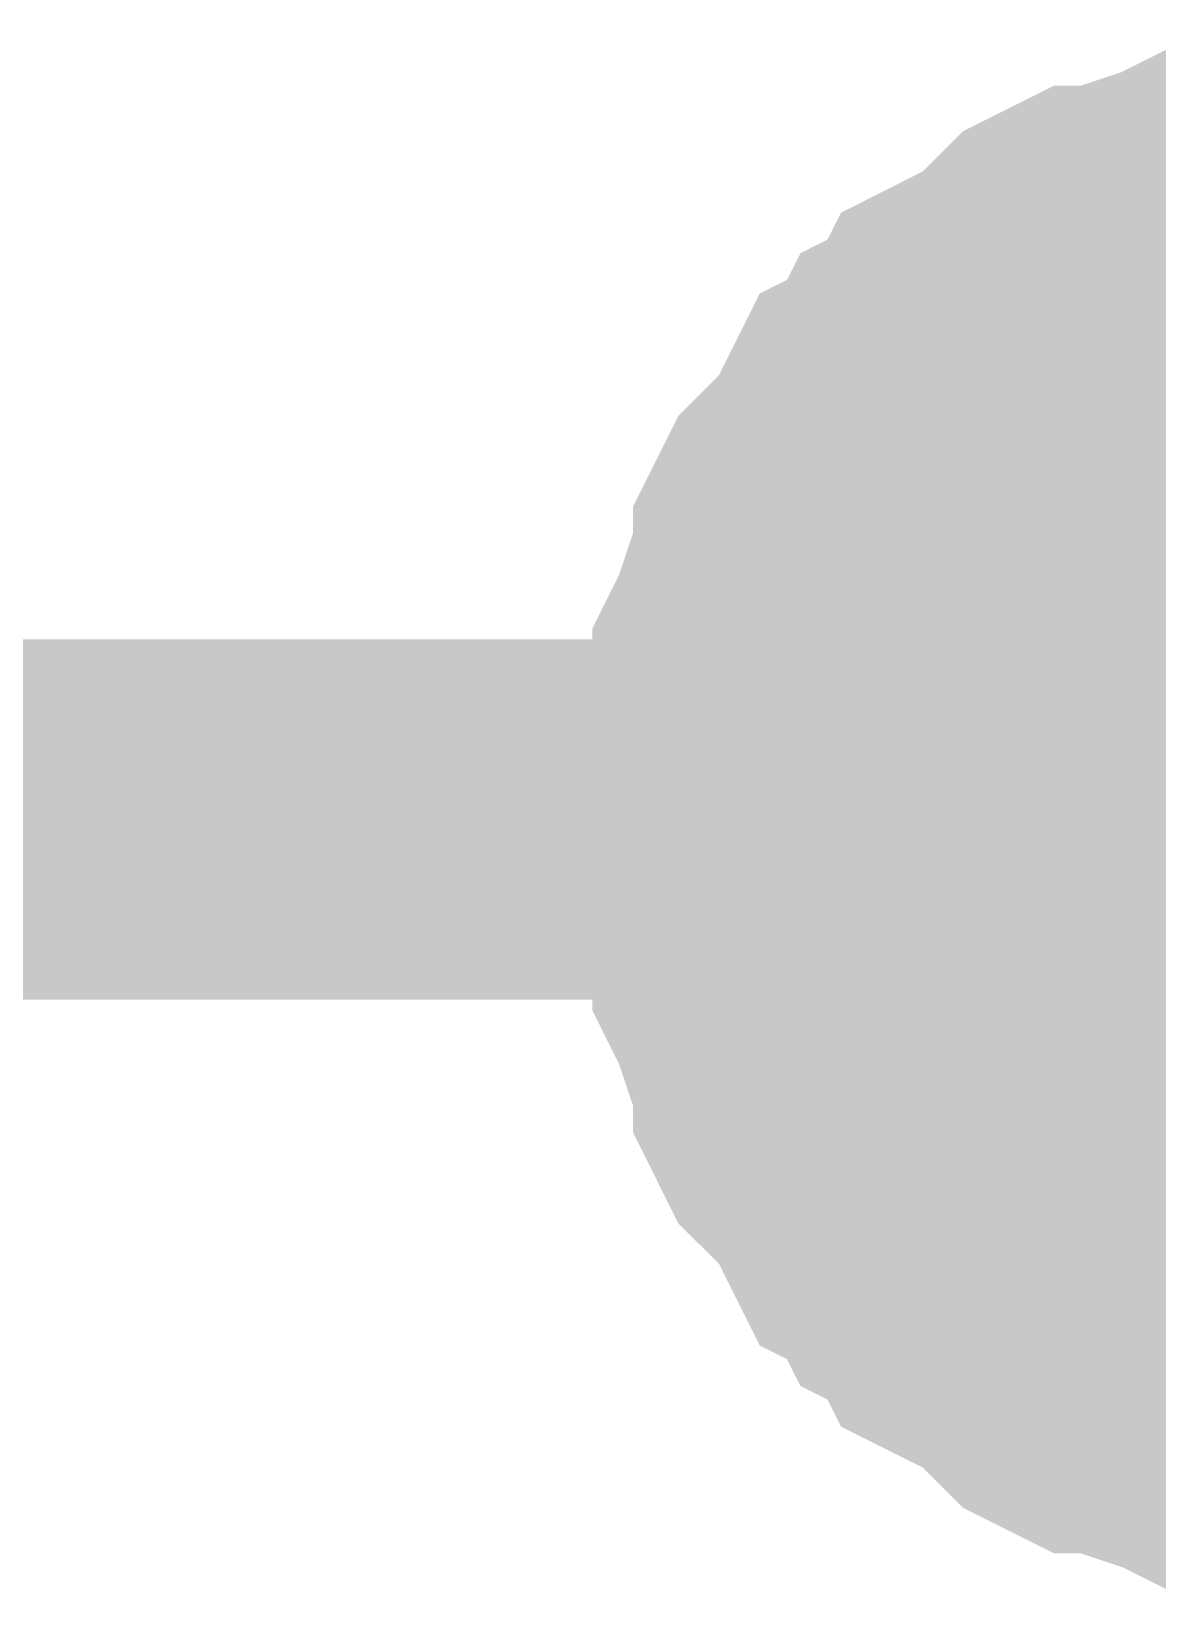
# Model space of a CAD drawing. Header units: inches. Extents: x 0 to 432, y 0 to 280.
# Drawn here: x 63.916 to 64.852, y 207.615 to 208.925 of the extents above; entities that cross this region are included whole.
import ezdxf

# ---------------------------------------------------------------- set-up
doc = ezdxf.new("R2010")
doc.units = ezdxf.units.IN
doc.layers.add('Sheet', color=255, linetype='Continuous')

msp = doc.modelspace()

# ---------------------------------------------------------------- linework, layer by layer
at = {"layer": 'Sheet'}
for points in [[(64.5207, 208.2698, 0.2997, 0.2997, 0), (64.5207, 208.2923, 0.2997, 0.2997, 0), (64.5207, 208.3259, 0.2997, 0.2997, 0), (64.5319, 208.3484, 0.2997, 0.2997, 0), (64.5319, 208.3709, 0.2997, 0.2997, 0), (64.5319, 208.3933, 0.2997, 0.2997, 0), (64.5431, 208.4158, 0.2997, 0.2997, 0), (64.5544, 208.4495, 0.2997, 0.2997, 0), (64.5656, 208.4719, 0.2997, 0.2997, 0), (64.5656, 208.4944, 0.2997, 0.2997, 0), (64.5768, 208.5168, 0.2997, 0.2997, 0), (64.5881, 208.5281, 0.2997, 0.2997, 0), (64.6105, 208.5505, 0.2997, 0.2997, 0), (64.6218, 208.573, 0.2997, 0.2997, 0), (64.633, 208.5955, 0.2997, 0.2997, 0), (64.6554, 208.6067, 0.2997, 0.2997, 0), (64.6667, 208.6291, 0.2997, 0.2997, 0), (64.6891, 208.6404, 0.2997, 0.2997, 0), (64.7004, 208.6628, 0.2997, 0.2997, 0), (64.7228, 208.6741, 0.2997, 0.2997, 0), (64.7453, 208.6853, 0.2997, 0.2997, 0), (64.7678, 208.7078, 0.2997, 0.2997, 0), (64.779, 208.719, 0.2997, 0.2997, 0), (64.8014, 208.7302, 0.2997, 0.2997, 0), (64.8239, 208.7302, 0.2997, 0.2997, 0), (64.8464, 208.7414, 0.2997, 0.2997, 0), (64.8801, 208.7527, 0.2997, 0.2997, 0), (64.9025, 208.7639, 0.2997, 0.2997, 0), (64.925, 208.7639, 0.2997, 0.2997, 0), (64.9474, 208.7639, 0.2997, 0.2997, 0), (64.9699, 208.7751, 0.2997, 0.2997, 0), (65.0036, 208.7751, 0.2997, 0.2997, 0)], [(64.5207, 208.2698, 0.2997, 0.2997, 0), (64.5207, 208.2923, 0.2997, 0.2997, 0), (64.5207, 208.3259, 0.2997, 0.2997, 0), (64.5319, 208.3484, 0.2997, 0.2997, 0), (64.5319, 208.3709, 0.2997, 0.2997, 0), (64.5319, 208.3933, 0.2997, 0.2997, 0), (64.5431, 208.4158, 0.2997, 0.2997, 0), (64.5544, 208.4495, 0.2997, 0.2997, 0), (64.5656, 208.4719, 0.2997, 0.2997, 0), (64.5656, 208.4944, 0.2997, 0.2997, 0), (64.5768, 208.5168, 0.2997, 0.2997, 0), (64.5881, 208.5281, 0.2997, 0.2997, 0), (64.6105, 208.5505, 0.2997, 0.2997, 0), (64.6218, 208.573, 0.2997, 0.2997, 0), (64.633, 208.5955, 0.2997, 0.2997, 0), (64.6554, 208.6067, 0.2997, 0.2997, 0), (64.6667, 208.6291, 0.2997, 0.2997, 0), (64.6891, 208.6404, 0.2997, 0.2997, 0), (64.7004, 208.6628, 0.2997, 0.2997, 0), (64.7228, 208.6741, 0.2997, 0.2997, 0), (64.7453, 208.6853, 0.2997, 0.2997, 0), (64.7678, 208.7078, 0.2997, 0.2997, 0), (64.779, 208.719, 0.2997, 0.2997, 0), (64.8014, 208.7302, 0.2997, 0.2997, 0), (64.8239, 208.7302, 0.2997, 0.2997, 0), (64.8464, 208.7414, 0.2997, 0.2997, 0), (64.8801, 208.7527, 0.2997, 0.2997, 0), (64.9025, 208.7639, 0.2997, 0.2997, 0), (64.925, 208.7639, 0.2997, 0.2997, 0), (64.9474, 208.7639, 0.2997, 0.2997, 0), (64.9699, 208.7751, 0.2997, 0.2997, 0), (65.0036, 208.7751, 0.2997, 0.2997, 0)], [(64.5207, 208.2698, 0.2997, 0.2997, 0), (64.5207, 208.2923, 0.2997, 0.2997, 0), (64.5207, 208.3259, 0.2997, 0.2997, 0), (64.5319, 208.3484, 0.2997, 0.2997, 0), (64.5319, 208.3709, 0.2997, 0.2997, 0), (64.5319, 208.3933, 0.2997, 0.2997, 0), (64.5431, 208.4158, 0.2997, 0.2997, 0), (64.5544, 208.4495, 0.2997, 0.2997, 0), (64.5656, 208.4719, 0.2997, 0.2997, 0), (64.5656, 208.4944, 0.2997, 0.2997, 0), (64.5768, 208.5168, 0.2997, 0.2997, 0), (64.5881, 208.5281, 0.2997, 0.2997, 0), (64.6105, 208.5505, 0.2997, 0.2997, 0), (64.6218, 208.573, 0.2997, 0.2997, 0), (64.633, 208.5955, 0.2997, 0.2997, 0), (64.6554, 208.6067, 0.2997, 0.2997, 0), (64.6667, 208.6291, 0.2997, 0.2997, 0), (64.6891, 208.6404, 0.2997, 0.2997, 0), (64.7004, 208.6628, 0.2997, 0.2997, 0), (64.7228, 208.6741, 0.2997, 0.2997, 0), (64.7453, 208.6853, 0.2997, 0.2997, 0), (64.7678, 208.7078, 0.2997, 0.2997, 0), (64.779, 208.719, 0.2997, 0.2997, 0), (64.8014, 208.7302, 0.2997, 0.2997, 0), (64.8239, 208.7302, 0.2997, 0.2997, 0), (64.8464, 208.7414, 0.2997, 0.2997, 0), (64.8801, 208.7527, 0.2997, 0.2997, 0), (64.9025, 208.7639, 0.2997, 0.2997, 0), (64.925, 208.7639, 0.2997, 0.2997, 0), (64.9474, 208.7639, 0.2997, 0.2997, 0), (64.9699, 208.7751, 0.2997, 0.2997, 0), (65.0036, 208.7751, 0.2997, 0.2997, 0)], [(64.5207, 208.2698, 0.2997, 0.2997, 0), (64.5207, 208.2923, 0.2997, 0.2997, 0), (64.5207, 208.3259, 0.2997, 0.2997, 0), (64.5319, 208.3484, 0.2997, 0.2997, 0), (64.5319, 208.3709, 0.2997, 0.2997, 0), (64.5319, 208.3933, 0.2997, 0.2997, 0), (64.5431, 208.4158, 0.2997, 0.2997, 0), (64.5544, 208.4495, 0.2997, 0.2997, 0), (64.5656, 208.4719, 0.2997, 0.2997, 0), (64.5656, 208.4944, 0.2997, 0.2997, 0), (64.5768, 208.5168, 0.2997, 0.2997, 0), (64.5881, 208.5281, 0.2997, 0.2997, 0), (64.6105, 208.5505, 0.2997, 0.2997, 0), (64.6218, 208.573, 0.2997, 0.2997, 0), (64.633, 208.5955, 0.2997, 0.2997, 0), (64.6554, 208.6067, 0.2997, 0.2997, 0), (64.6667, 208.6291, 0.2997, 0.2997, 0), (64.6891, 208.6404, 0.2997, 0.2997, 0), (64.7004, 208.6628, 0.2997, 0.2997, 0), (64.7228, 208.6741, 0.2997, 0.2997, 0), (64.7453, 208.6853, 0.2997, 0.2997, 0), (64.7678, 208.7078, 0.2997, 0.2997, 0), (64.779, 208.719, 0.2997, 0.2997, 0), (64.8014, 208.7302, 0.2997, 0.2997, 0), (64.8239, 208.7302, 0.2997, 0.2997, 0), (64.8464, 208.7414, 0.2997, 0.2997, 0), (64.8801, 208.7527, 0.2997, 0.2997, 0), (64.9025, 208.7639, 0.2997, 0.2997, 0), (64.925, 208.7639, 0.2997, 0.2997, 0), (64.9474, 208.7639, 0.2997, 0.2997, 0), (64.9699, 208.7751, 0.2997, 0.2997, 0), (65.0036, 208.7751, 0.2997, 0.2997, 0)], [(64.5207, 208.2698, 0.2997, 0.2997, 0), (64.5207, 208.2923, 0.2997, 0.2997, 0), (64.5207, 208.3259, 0.2997, 0.2997, 0), (64.5319, 208.3484, 0.2997, 0.2997, 0), (64.5319, 208.3709, 0.2997, 0.2997, 0), (64.5319, 208.3933, 0.2997, 0.2997, 0), (64.5431, 208.4158, 0.2997, 0.2997, 0), (64.5544, 208.4495, 0.2997, 0.2997, 0), (64.5656, 208.4719, 0.2997, 0.2997, 0), (64.5656, 208.4944, 0.2997, 0.2997, 0), (64.5768, 208.5168, 0.2997, 0.2997, 0), (64.5881, 208.5281, 0.2997, 0.2997, 0), (64.6105, 208.5505, 0.2997, 0.2997, 0), (64.6218, 208.573, 0.2997, 0.2997, 0), (64.633, 208.5955, 0.2997, 0.2997, 0), (64.6554, 208.6067, 0.2997, 0.2997, 0), (64.6667, 208.6291, 0.2997, 0.2997, 0), (64.6891, 208.6404, 0.2997, 0.2997, 0), (64.7004, 208.6628, 0.2997, 0.2997, 0), (64.7228, 208.6741, 0.2997, 0.2997, 0), (64.7453, 208.6853, 0.2997, 0.2997, 0), (64.7678, 208.7078, 0.2997, 0.2997, 0), (64.779, 208.719, 0.2997, 0.2997, 0), (64.8014, 208.7302, 0.2997, 0.2997, 0), (64.8239, 208.7302, 0.2997, 0.2997, 0), (64.8464, 208.7414, 0.2997, 0.2997, 0), (64.8801, 208.7527, 0.2997, 0.2997, 0), (64.9025, 208.7639, 0.2997, 0.2997, 0), (64.925, 208.7639, 0.2997, 0.2997, 0), (64.9474, 208.7639, 0.2997, 0.2997, 0), (64.9699, 208.7751, 0.2997, 0.2997, 0), (65.0036, 208.7751, 0.2997, 0.2997, 0)], [(64.5207, 208.2698, 0.2997, 0.2997, 0), (64.5207, 208.2923, 0.2997, 0.2997, 0), (64.5207, 208.3259, 0.2997, 0.2997, 0), (64.5319, 208.3484, 0.2997, 0.2997, 0), (64.5319, 208.3709, 0.2997, 0.2997, 0), (64.5319, 208.3933, 0.2997, 0.2997, 0), (64.5431, 208.4158, 0.2997, 0.2997, 0), (64.5544, 208.4495, 0.2997, 0.2997, 0), (64.5656, 208.4719, 0.2997, 0.2997, 0), (64.5656, 208.4944, 0.2997, 0.2997, 0), (64.5768, 208.5168, 0.2997, 0.2997, 0), (64.5881, 208.5281, 0.2997, 0.2997, 0), (64.6105, 208.5505, 0.2997, 0.2997, 0), (64.6218, 208.573, 0.2997, 0.2997, 0), (64.633, 208.5955, 0.2997, 0.2997, 0), (64.6554, 208.6067, 0.2997, 0.2997, 0), (64.6667, 208.6291, 0.2997, 0.2997, 0), (64.6891, 208.6404, 0.2997, 0.2997, 0), (64.7004, 208.6628, 0.2997, 0.2997, 0), (64.7228, 208.6741, 0.2997, 0.2997, 0), (64.7453, 208.6853, 0.2997, 0.2997, 0), (64.7678, 208.7078, 0.2997, 0.2997, 0), (64.779, 208.719, 0.2997, 0.2997, 0), (64.8014, 208.7302, 0.2997, 0.2997, 0), (64.8239, 208.7302, 0.2997, 0.2997, 0), (64.8464, 208.7414, 0.2997, 0.2997, 0), (64.8801, 208.7527, 0.2997, 0.2997, 0), (64.9025, 208.7639, 0.2997, 0.2997, 0), (64.925, 208.7639, 0.2997, 0.2997, 0), (64.9474, 208.7639, 0.2997, 0.2997, 0), (64.9699, 208.7751, 0.2997, 0.2997, 0), (65.0036, 208.7751, 0.2997, 0.2997, 0)], [(64.5207, 208.2698, 0.2997, 0.2997, 0), (64.5207, 208.2923, 0.2997, 0.2997, 0), (64.5207, 208.3259, 0.2997, 0.2997, 0), (64.5319, 208.3484, 0.2997, 0.2997, 0), (64.5319, 208.3709, 0.2997, 0.2997, 0), (64.5319, 208.3933, 0.2997, 0.2997, 0), (64.5431, 208.4158, 0.2997, 0.2997, 0), (64.5544, 208.4495, 0.2997, 0.2997, 0), (64.5656, 208.4719, 0.2997, 0.2997, 0), (64.5656, 208.4944, 0.2997, 0.2997, 0), (64.5768, 208.5168, 0.2997, 0.2997, 0), (64.5881, 208.5281, 0.2997, 0.2997, 0), (64.6105, 208.5505, 0.2997, 0.2997, 0), (64.6218, 208.573, 0.2997, 0.2997, 0), (64.633, 208.5955, 0.2997, 0.2997, 0), (64.6554, 208.6067, 0.2997, 0.2997, 0), (64.6667, 208.6291, 0.2997, 0.2997, 0), (64.6891, 208.6404, 0.2997, 0.2997, 0), (64.7004, 208.6628, 0.2997, 0.2997, 0), (64.7228, 208.6741, 0.2997, 0.2997, 0), (64.7453, 208.6853, 0.2997, 0.2997, 0), (64.7678, 208.7078, 0.2997, 0.2997, 0), (64.779, 208.719, 0.2997, 0.2997, 0), (64.8014, 208.7302, 0.2997, 0.2997, 0), (64.8239, 208.7302, 0.2997, 0.2997, 0), (64.8464, 208.7414, 0.2997, 0.2997, 0), (64.8801, 208.7527, 0.2997, 0.2997, 0), (64.9025, 208.7639, 0.2997, 0.2997, 0), (64.925, 208.7639, 0.2997, 0.2997, 0), (64.9474, 208.7639, 0.2997, 0.2997, 0), (64.9699, 208.7751, 0.2997, 0.2997, 0), (65.0036, 208.7751, 0.2997, 0.2997, 0)], [(64.5207, 208.2698, 0.0991, 0.0991, 0), (64.5207, 208.2923, 0.0991, 0.0991, 0), (64.5207, 208.3259, 0.0991, 0.0991, 0), (64.5319, 208.3484, 0.0991, 0.0991, 0), (64.5319, 208.3709, 0.0991, 0.0991, 0), (64.5319, 208.3933, 0.0991, 0.0991, 0), (64.5431, 208.4158, 0.0991, 0.0991, 0), (64.5544, 208.4495, 0.0991, 0.0991, 0), (64.5656, 208.4719, 0.0991, 0.0991, 0), (64.5656, 208.4944, 0.0991, 0.0991, 0), (64.5768, 208.5168, 0.0991, 0.0991, 0), (64.5881, 208.5281, 0.0991, 0.0991, 0), (64.6105, 208.5505, 0.0991, 0.0991, 0), (64.6218, 208.573, 0.0991, 0.0991, 0), (64.633, 208.5955, 0.0991, 0.0991, 0), (64.6554, 208.6067, 0.0991, 0.0991, 0), (64.6667, 208.6291, 0.0991, 0.0991, 0), (64.6891, 208.6404, 0.0991, 0.0991, 0), (64.7004, 208.6628, 0.0991, 0.0991, 0), (64.7228, 208.6741, 0.0991, 0.0991, 0), (64.7453, 208.6853, 0.0991, 0.0991, 0), (64.7678, 208.7078, 0.0991, 0.0991, 0), (64.779, 208.719, 0.0991, 0.0991, 0), (64.8014, 208.7302, 0.0991, 0.0991, 0), (64.8239, 208.7302, 0.0991, 0.0991, 0), (64.8464, 208.7414, 0.0991, 0.0991, 0), (64.8801, 208.7527, 0.0991, 0.0991, 0), (64.9025, 208.7639, 0.0991, 0.0991, 0)], [(64.5207, 208.2698, 0.0991, 0.0991, 0), (64.5207, 208.2923, 0.0991, 0.0991, 0), (64.5207, 208.3259, 0.0991, 0.0991, 0), (64.5319, 208.3484, 0.0991, 0.0991, 0), (64.5319, 208.3709, 0.0991, 0.0991, 0), (64.5319, 208.3933, 0.0991, 0.0991, 0), (64.5431, 208.4158, 0.0991, 0.0991, 0), (64.5544, 208.4495, 0.0991, 0.0991, 0), (64.5656, 208.4719, 0.0991, 0.0991, 0), (64.5656, 208.4944, 0.0991, 0.0991, 0), (64.5768, 208.5168, 0.0991, 0.0991, 0), (64.5881, 208.5281, 0.0991, 0.0991, 0), (64.6105, 208.5505, 0.0991, 0.0991, 0), (64.6218, 208.573, 0.0991, 0.0991, 0), (64.633, 208.5955, 0.0991, 0.0991, 0), (64.6554, 208.6067, 0.0991, 0.0991, 0), (64.6667, 208.6291, 0.0991, 0.0991, 0), (64.6891, 208.6404, 0.0991, 0.0991, 0), (64.7004, 208.6628, 0.0991, 0.0991, 0), (64.7228, 208.6741, 0.0991, 0.0991, 0), (64.7453, 208.6853, 0.0991, 0.0991, 0), (64.7678, 208.7078, 0.0991, 0.0991, 0), (64.779, 208.719, 0.0991, 0.0991, 0), (64.8014, 208.7302, 0.0991, 0.0991, 0), (64.8239, 208.7302, 0.0991, 0.0991, 0), (64.8464, 208.7414, 0.0991, 0.0991, 0), (64.8801, 208.7527, 0.0991, 0.0991, 0), (64.9025, 208.7639, 0.0991, 0.0991, 0)], [(64.5207, 208.2698, 0.0991, 0.0991, 0), (64.5207, 208.2923, 0.0991, 0.0991, 0), (64.5207, 208.3259, 0.0991, 0.0991, 0), (64.5319, 208.3484, 0.0991, 0.0991, 0), (64.5319, 208.3709, 0.0991, 0.0991, 0), (64.5319, 208.3933, 0.0991, 0.0991, 0), (64.5431, 208.4158, 0.0991, 0.0991, 0), (64.5544, 208.4495, 0.0991, 0.0991, 0), (64.5656, 208.4719, 0.0991, 0.0991, 0), (64.5656, 208.4944, 0.0991, 0.0991, 0), (64.5768, 208.5168, 0.0991, 0.0991, 0), (64.5881, 208.5281, 0.0991, 0.0991, 0), (64.6105, 208.5505, 0.0991, 0.0991, 0), (64.6218, 208.573, 0.0991, 0.0991, 0), (64.633, 208.5955, 0.0991, 0.0991, 0), (64.6554, 208.6067, 0.0991, 0.0991, 0), (64.6667, 208.6291, 0.0991, 0.0991, 0), (64.6891, 208.6404, 0.0991, 0.0991, 0), (64.7004, 208.6628, 0.0991, 0.0991, 0), (64.7228, 208.6741, 0.0991, 0.0991, 0), (64.7453, 208.6853, 0.0991, 0.0991, 0), (64.7678, 208.7078, 0.0991, 0.0991, 0), (64.779, 208.719, 0.0991, 0.0991, 0), (64.8014, 208.7302, 0.0991, 0.0991, 0), (64.8239, 208.7302, 0.0991, 0.0991, 0), (64.8464, 208.7414, 0.0991, 0.0991, 0), (64.8801, 208.7527, 0.0991, 0.0991, 0), (64.9025, 208.7639, 0.0991, 0.0991, 0)], [(64.5207, 208.2698, 0.0991, 0.0991, 0), (64.5207, 208.2923, 0.0991, 0.0991, 0), (64.5207, 208.3259, 0.0991, 0.0991, 0), (64.5319, 208.3484, 0.0991, 0.0991, 0), (64.5319, 208.3709, 0.0991, 0.0991, 0), (64.5319, 208.3933, 0.0991, 0.0991, 0), (64.5431, 208.4158, 0.0991, 0.0991, 0), (64.5544, 208.4495, 0.0991, 0.0991, 0), (64.5656, 208.4719, 0.0991, 0.0991, 0), (64.5656, 208.4944, 0.0991, 0.0991, 0), (64.5768, 208.5168, 0.0991, 0.0991, 0), (64.5881, 208.5281, 0.0991, 0.0991, 0), (64.6105, 208.5505, 0.0991, 0.0991, 0), (64.6218, 208.573, 0.0991, 0.0991, 0), (64.633, 208.5955, 0.0991, 0.0991, 0), (64.6554, 208.6067, 0.0991, 0.0991, 0), (64.6667, 208.6291, 0.0991, 0.0991, 0), (64.6891, 208.6404, 0.0991, 0.0991, 0), (64.7004, 208.6628, 0.0991, 0.0991, 0), (64.7228, 208.6741, 0.0991, 0.0991, 0), (64.7453, 208.6853, 0.0991, 0.0991, 0), (64.7678, 208.7078, 0.0991, 0.0991, 0), (64.779, 208.719, 0.0991, 0.0991, 0), (64.8014, 208.7302, 0.0991, 0.0991, 0), (64.8239, 208.7302, 0.0991, 0.0991, 0), (64.8464, 208.7414, 0.0991, 0.0991, 0), (64.8801, 208.7527, 0.0991, 0.0991, 0), (64.9025, 208.7639, 0.0991, 0.0991, 0)], [(64.5207, 208.2698, 0.0991, 0.0991, 0), (64.5207, 208.2923, 0.0991, 0.0991, 0), (64.5207, 208.3259, 0.0991, 0.0991, 0), (64.5319, 208.3484, 0.0991, 0.0991, 0), (64.5319, 208.3709, 0.0991, 0.0991, 0), (64.5319, 208.3933, 0.0991, 0.0991, 0), (64.5431, 208.4158, 0.0991, 0.0991, 0), (64.5544, 208.4495, 0.0991, 0.0991, 0), (64.5656, 208.4719, 0.0991, 0.0991, 0), (64.5656, 208.4944, 0.0991, 0.0991, 0), (64.5768, 208.5168, 0.0991, 0.0991, 0), (64.5881, 208.5281, 0.0991, 0.0991, 0), (64.6105, 208.5505, 0.0991, 0.0991, 0), (64.6218, 208.573, 0.0991, 0.0991, 0), (64.633, 208.5955, 0.0991, 0.0991, 0), (64.6554, 208.6067, 0.0991, 0.0991, 0), (64.6667, 208.6291, 0.0991, 0.0991, 0), (64.6891, 208.6404, 0.0991, 0.0991, 0), (64.7004, 208.6628, 0.0991, 0.0991, 0), (64.7228, 208.6741, 0.0991, 0.0991, 0), (64.7453, 208.6853, 0.0991, 0.0991, 0), (64.7678, 208.7078, 0.0991, 0.0991, 0), (64.779, 208.719, 0.0991, 0.0991, 0), (64.8014, 208.7302, 0.0991, 0.0991, 0), (64.8239, 208.7302, 0.0991, 0.0991, 0), (64.8464, 208.7414, 0.0991, 0.0991, 0), (64.8801, 208.7527, 0.0991, 0.0991, 0), (64.9025, 208.7639, 0.0991, 0.0991, 0)], [(64.5207, 208.2698, 0.0991, 0.0991, 0), (64.5207, 208.2923, 0.0991, 0.0991, 0), (64.5207, 208.3259, 0.0991, 0.0991, 0), (64.5319, 208.3484, 0.0991, 0.0991, 0), (64.5319, 208.3709, 0.0991, 0.0991, 0), (64.5319, 208.3933, 0.0991, 0.0991, 0), (64.5431, 208.4158, 0.0991, 0.0991, 0), (64.5544, 208.4495, 0.0991, 0.0991, 0), (64.5656, 208.4719, 0.0991, 0.0991, 0), (64.5656, 208.4944, 0.0991, 0.0991, 0), (64.5768, 208.5168, 0.0991, 0.0991, 0), (64.5881, 208.5281, 0.0991, 0.0991, 0), (64.6105, 208.5505, 0.0991, 0.0991, 0), (64.6218, 208.573, 0.0991, 0.0991, 0), (64.633, 208.5955, 0.0991, 0.0991, 0), (64.6554, 208.6067, 0.0991, 0.0991, 0), (64.6667, 208.6291, 0.0991, 0.0991, 0), (64.6891, 208.6404, 0.0991, 0.0991, 0), (64.7004, 208.6628, 0.0991, 0.0991, 0), (64.7228, 208.6741, 0.0991, 0.0991, 0), (64.7453, 208.6853, 0.0991, 0.0991, 0), (64.7678, 208.7078, 0.0991, 0.0991, 0), (64.779, 208.719, 0.0991, 0.0991, 0), (64.8014, 208.7302, 0.0991, 0.0991, 0), (64.8239, 208.7302, 0.0991, 0.0991, 0), (64.8464, 208.7414, 0.0991, 0.0991, 0), (64.8801, 208.7527, 0.0991, 0.0991, 0), (64.9025, 208.7639, 0.0991, 0.0991, 0)], [(64.5207, 208.2698, 0.0991, 0.0991, 0), (64.5207, 208.2923, 0.0991, 0.0991, 0), (64.5207, 208.3259, 0.0991, 0.0991, 0), (64.5319, 208.3484, 0.0991, 0.0991, 0), (64.5319, 208.3709, 0.0991, 0.0991, 0), (64.5319, 208.3933, 0.0991, 0.0991, 0), (64.5431, 208.4158, 0.0991, 0.0991, 0), (64.5544, 208.4495, 0.0991, 0.0991, 0), (64.5656, 208.4719, 0.0991, 0.0991, 0), (64.5656, 208.4944, 0.0991, 0.0991, 0), (64.5768, 208.5168, 0.0991, 0.0991, 0), (64.5881, 208.5281, 0.0991, 0.0991, 0), (64.6105, 208.5505, 0.0991, 0.0991, 0), (64.6218, 208.573, 0.0991, 0.0991, 0), (64.633, 208.5955, 0.0991, 0.0991, 0), (64.6554, 208.6067, 0.0991, 0.0991, 0), (64.6667, 208.6291, 0.0991, 0.0991, 0), (64.6891, 208.6404, 0.0991, 0.0991, 0), (64.7004, 208.6628, 0.0991, 0.0991, 0), (64.7228, 208.6741, 0.0991, 0.0991, 0), (64.7453, 208.6853, 0.0991, 0.0991, 0), (64.7678, 208.7078, 0.0991, 0.0991, 0), (64.779, 208.719, 0.0991, 0.0991, 0), (64.8014, 208.7302, 0.0991, 0.0991, 0), (64.8239, 208.7302, 0.0991, 0.0991, 0), (64.8464, 208.7414, 0.0991, 0.0991, 0), (64.8801, 208.7527, 0.0991, 0.0991, 0), (64.9025, 208.7639, 0.0991, 0.0991, 0)], [(59.9498, 208.2698, 0.2997, 0.2997, 0), (65.0261, 208.2698, 0.2997, 0.2997, 0)], [(65.0036, 207.7644, 0.2997, 0.2997, 0), (64.9699, 207.7644, 0.2997, 0.2997, 0), (64.9474, 207.7757, 0.2997, 0.2997, 0), (64.925, 207.7757, 0.2997, 0.2997, 0), (64.9025, 207.7757, 0.2997, 0.2997, 0), (64.8801, 207.7869, 0.2997, 0.2997, 0), (64.8464, 207.7981, 0.2997, 0.2997, 0), (64.8239, 207.8094, 0.2997, 0.2997, 0), (64.8014, 207.8094, 0.2997, 0.2997, 0), (64.779, 207.8206, 0.2997, 0.2997, 0), (64.7678, 207.8318, 0.2997, 0.2997, 0), (64.7453, 207.8543, 0.2997, 0.2997, 0), (64.7228, 207.8655, 0.2997, 0.2997, 0), (64.7004, 207.8767, 0.2997, 0.2997, 0), (64.6891, 207.8992, 0.2997, 0.2997, 0), (64.6667, 207.9104, 0.2997, 0.2997, 0), (64.6554, 207.9329, 0.2997, 0.2997, 0), (64.633, 207.9441, 0.2997, 0.2997, 0), (64.6218, 207.9666, 0.2997, 0.2997, 0), (64.6105, 207.989, 0.2997, 0.2997, 0), (64.5881, 208.0115, 0.2997, 0.2997, 0), (64.5768, 208.0227, 0.2997, 0.2997, 0), (64.5656, 208.0452, 0.2997, 0.2997, 0), (64.5656, 208.0677, 0.2997, 0.2997, 0), (64.5544, 208.0901, 0.2997, 0.2997, 0), (64.5431, 208.1238, 0.2997, 0.2997, 0), (64.5319, 208.1463, 0.2997, 0.2997, 0), (64.5319, 208.1687, 0.2997, 0.2997, 0), (64.5319, 208.1912, 0.2997, 0.2997, 0), (64.5207, 208.2136, 0.2997, 0.2997, 0), (64.5207, 208.2473, 0.2997, 0.2997, 0), (64.5207, 208.2698, 0.2997, 0.2997, 0)], [(64.5207, 208.2698, 0.2997, 0.2997, 0), (64.5207, 208.2698, 0.2997, 0.2997, 0)], [(65.0036, 207.7644, 0.2997, 0.2997, 0), (64.9699, 207.7644, 0.2997, 0.2997, 0), (64.9474, 207.7757, 0.2997, 0.2997, 0), (64.925, 207.7757, 0.2997, 0.2997, 0), (64.9025, 207.7757, 0.2997, 0.2997, 0), (64.8801, 207.7869, 0.2997, 0.2997, 0), (64.8464, 207.7981, 0.2997, 0.2997, 0), (64.8239, 207.8094, 0.2997, 0.2997, 0), (64.8014, 207.8094, 0.2997, 0.2997, 0), (64.779, 207.8206, 0.2997, 0.2997, 0), (64.7678, 207.8318, 0.2997, 0.2997, 0), (64.7453, 207.8543, 0.2997, 0.2997, 0), (64.7228, 207.8655, 0.2997, 0.2997, 0), (64.7004, 207.8767, 0.2997, 0.2997, 0), (64.6891, 207.8992, 0.2997, 0.2997, 0), (64.6667, 207.9104, 0.2997, 0.2997, 0), (64.6554, 207.9329, 0.2997, 0.2997, 0), (64.633, 207.9441, 0.2997, 0.2997, 0), (64.6218, 207.9666, 0.2997, 0.2997, 0), (64.6105, 207.989, 0.2997, 0.2997, 0), (64.5881, 208.0115, 0.2997, 0.2997, 0), (64.5768, 208.0227, 0.2997, 0.2997, 0), (64.5656, 208.0452, 0.2997, 0.2997, 0), (64.5656, 208.0677, 0.2997, 0.2997, 0), (64.5544, 208.0901, 0.2997, 0.2997, 0), (64.5431, 208.1238, 0.2997, 0.2997, 0), (64.5319, 208.1463, 0.2997, 0.2997, 0), (64.5319, 208.1687, 0.2997, 0.2997, 0), (64.5319, 208.1912, 0.2997, 0.2997, 0), (64.5207, 208.2136, 0.2997, 0.2997, 0), (64.5207, 208.2473, 0.2997, 0.2997, 0), (64.5207, 208.2698, 0.2997, 0.2997, 0)], [(64.5207, 208.2698, 0.2997, 0.2997, 0), (64.5207, 208.2698, 0.2997, 0.2997, 0)], [(65.0036, 207.7644, 0.2997, 0.2997, 0), (64.9699, 207.7644, 0.2997, 0.2997, 0), (64.9474, 207.7757, 0.2997, 0.2997, 0), (64.925, 207.7757, 0.2997, 0.2997, 0), (64.9025, 207.7757, 0.2997, 0.2997, 0), (64.8801, 207.7869, 0.2997, 0.2997, 0), (64.8464, 207.7981, 0.2997, 0.2997, 0), (64.8239, 207.8094, 0.2997, 0.2997, 0), (64.8014, 207.8094, 0.2997, 0.2997, 0), (64.779, 207.8206, 0.2997, 0.2997, 0), (64.7678, 207.8318, 0.2997, 0.2997, 0), (64.7453, 207.8543, 0.2997, 0.2997, 0), (64.7228, 207.8655, 0.2997, 0.2997, 0), (64.7004, 207.8767, 0.2997, 0.2997, 0), (64.6891, 207.8992, 0.2997, 0.2997, 0), (64.6667, 207.9104, 0.2997, 0.2997, 0), (64.6554, 207.9329, 0.2997, 0.2997, 0), (64.633, 207.9441, 0.2997, 0.2997, 0), (64.6218, 207.9666, 0.2997, 0.2997, 0), (64.6105, 207.989, 0.2997, 0.2997, 0), (64.5881, 208.0115, 0.2997, 0.2997, 0), (64.5768, 208.0227, 0.2997, 0.2997, 0), (64.5656, 208.0452, 0.2997, 0.2997, 0), (64.5656, 208.0677, 0.2997, 0.2997, 0), (64.5544, 208.0901, 0.2997, 0.2997, 0), (64.5431, 208.1238, 0.2997, 0.2997, 0), (64.5319, 208.1463, 0.2997, 0.2997, 0), (64.5319, 208.1687, 0.2997, 0.2997, 0), (64.5319, 208.1912, 0.2997, 0.2997, 0), (64.5207, 208.2136, 0.2997, 0.2997, 0), (64.5207, 208.2473, 0.2997, 0.2997, 0), (64.5207, 208.2698, 0.2997, 0.2997, 0)], [(64.5207, 208.2698, 0.2997, 0.2997, 0), (64.5207, 208.2698, 0.2997, 0.2997, 0)], [(65.0036, 207.7644, 0.2997, 0.2997, 0), (64.9699, 207.7644, 0.2997, 0.2997, 0), (64.9474, 207.7757, 0.2997, 0.2997, 0), (64.925, 207.7757, 0.2997, 0.2997, 0), (64.9025, 207.7757, 0.2997, 0.2997, 0), (64.8801, 207.7869, 0.2997, 0.2997, 0), (64.8464, 207.7981, 0.2997, 0.2997, 0), (64.8239, 207.8094, 0.2997, 0.2997, 0), (64.8014, 207.8094, 0.2997, 0.2997, 0), (64.779, 207.8206, 0.2997, 0.2997, 0), (64.7678, 207.8318, 0.2997, 0.2997, 0), (64.7453, 207.8543, 0.2997, 0.2997, 0), (64.7228, 207.8655, 0.2997, 0.2997, 0), (64.7004, 207.8767, 0.2997, 0.2997, 0), (64.6891, 207.8992, 0.2997, 0.2997, 0), (64.6667, 207.9104, 0.2997, 0.2997, 0), (64.6554, 207.9329, 0.2997, 0.2997, 0), (64.633, 207.9441, 0.2997, 0.2997, 0), (64.6218, 207.9666, 0.2997, 0.2997, 0), (64.6105, 207.989, 0.2997, 0.2997, 0), (64.5881, 208.0115, 0.2997, 0.2997, 0), (64.5768, 208.0227, 0.2997, 0.2997, 0), (64.5656, 208.0452, 0.2997, 0.2997, 0), (64.5656, 208.0677, 0.2997, 0.2997, 0), (64.5544, 208.0901, 0.2997, 0.2997, 0), (64.5431, 208.1238, 0.2997, 0.2997, 0), (64.5319, 208.1463, 0.2997, 0.2997, 0), (64.5319, 208.1687, 0.2997, 0.2997, 0), (64.5319, 208.1912, 0.2997, 0.2997, 0), (64.5207, 208.2136, 0.2997, 0.2997, 0), (64.5207, 208.2473, 0.2997, 0.2997, 0), (64.5207, 208.2698, 0.2997, 0.2997, 0)], [(64.5207, 208.2698, 0.2997, 0.2997, 0), (64.5207, 208.2698, 0.2997, 0.2997, 0)], [(65.0036, 207.7644, 0.2997, 0.2997, 0), (64.9699, 207.7644, 0.2997, 0.2997, 0), (64.9474, 207.7757, 0.2997, 0.2997, 0), (64.925, 207.7757, 0.2997, 0.2997, 0), (64.9025, 207.7757, 0.2997, 0.2997, 0), (64.8801, 207.7869, 0.2997, 0.2997, 0), (64.8464, 207.7981, 0.2997, 0.2997, 0), (64.8239, 207.8094, 0.2997, 0.2997, 0), (64.8014, 207.8094, 0.2997, 0.2997, 0), (64.779, 207.8206, 0.2997, 0.2997, 0), (64.7678, 207.8318, 0.2997, 0.2997, 0), (64.7453, 207.8543, 0.2997, 0.2997, 0), (64.7228, 207.8655, 0.2997, 0.2997, 0), (64.7004, 207.8767, 0.2997, 0.2997, 0), (64.6891, 207.8992, 0.2997, 0.2997, 0), (64.6667, 207.9104, 0.2997, 0.2997, 0), (64.6554, 207.9329, 0.2997, 0.2997, 0), (64.633, 207.9441, 0.2997, 0.2997, 0), (64.6218, 207.9666, 0.2997, 0.2997, 0), (64.6105, 207.989, 0.2997, 0.2997, 0), (64.5881, 208.0115, 0.2997, 0.2997, 0), (64.5768, 208.0227, 0.2997, 0.2997, 0), (64.5656, 208.0452, 0.2997, 0.2997, 0), (64.5656, 208.0677, 0.2997, 0.2997, 0), (64.5544, 208.0901, 0.2997, 0.2997, 0), (64.5431, 208.1238, 0.2997, 0.2997, 0), (64.5319, 208.1463, 0.2997, 0.2997, 0), (64.5319, 208.1687, 0.2997, 0.2997, 0), (64.5319, 208.1912, 0.2997, 0.2997, 0), (64.5207, 208.2136, 0.2997, 0.2997, 0), (64.5207, 208.2473, 0.2997, 0.2997, 0), (64.5207, 208.2698, 0.2997, 0.2997, 0)], [(64.5207, 208.2698, 0.2997, 0.2997, 0), (64.5207, 208.2698, 0.2997, 0.2997, 0)], [(65.0036, 207.7644, 0.2997, 0.2997, 0), (64.9699, 207.7644, 0.2997, 0.2997, 0), (64.9474, 207.7757, 0.2997, 0.2997, 0), (64.925, 207.7757, 0.2997, 0.2997, 0), (64.9025, 207.7757, 0.2997, 0.2997, 0), (64.8801, 207.7869, 0.2997, 0.2997, 0), (64.8464, 207.7981, 0.2997, 0.2997, 0), (64.8239, 207.8094, 0.2997, 0.2997, 0), (64.8014, 207.8094, 0.2997, 0.2997, 0), (64.779, 207.8206, 0.2997, 0.2997, 0), (64.7678, 207.8318, 0.2997, 0.2997, 0), (64.7453, 207.8543, 0.2997, 0.2997, 0), (64.7228, 207.8655, 0.2997, 0.2997, 0), (64.7004, 207.8767, 0.2997, 0.2997, 0), (64.6891, 207.8992, 0.2997, 0.2997, 0), (64.6667, 207.9104, 0.2997, 0.2997, 0), (64.6554, 207.9329, 0.2997, 0.2997, 0), (64.633, 207.9441, 0.2997, 0.2997, 0), (64.6218, 207.9666, 0.2997, 0.2997, 0), (64.6105, 207.989, 0.2997, 0.2997, 0), (64.5881, 208.0115, 0.2997, 0.2997, 0), (64.5768, 208.0227, 0.2997, 0.2997, 0), (64.5656, 208.0452, 0.2997, 0.2997, 0), (64.5656, 208.0677, 0.2997, 0.2997, 0), (64.5544, 208.0901, 0.2997, 0.2997, 0), (64.5431, 208.1238, 0.2997, 0.2997, 0), (64.5319, 208.1463, 0.2997, 0.2997, 0), (64.5319, 208.1687, 0.2997, 0.2997, 0), (64.5319, 208.1912, 0.2997, 0.2997, 0), (64.5207, 208.2136, 0.2997, 0.2997, 0), (64.5207, 208.2473, 0.2997, 0.2997, 0), (64.5207, 208.2698, 0.2997, 0.2997, 0)], [(64.5207, 208.2698, 0.2997, 0.2997, 0), (64.5207, 208.2698, 0.2997, 0.2997, 0)], [(65.0036, 207.7644, 0.2997, 0.2997, 0), (64.9699, 207.7644, 0.2997, 0.2997, 0), (64.9474, 207.7757, 0.2997, 0.2997, 0), (64.925, 207.7757, 0.2997, 0.2997, 0), (64.9025, 207.7757, 0.2997, 0.2997, 0), (64.8801, 207.7869, 0.2997, 0.2997, 0), (64.8464, 207.7981, 0.2997, 0.2997, 0), (64.8239, 207.8094, 0.2997, 0.2997, 0), (64.8014, 207.8094, 0.2997, 0.2997, 0), (64.779, 207.8206, 0.2997, 0.2997, 0), (64.7678, 207.8318, 0.2997, 0.2997, 0), (64.7453, 207.8543, 0.2997, 0.2997, 0), (64.7228, 207.8655, 0.2997, 0.2997, 0), (64.7004, 207.8767, 0.2997, 0.2997, 0), (64.6891, 207.8992, 0.2997, 0.2997, 0), (64.6667, 207.9104, 0.2997, 0.2997, 0), (64.6554, 207.9329, 0.2997, 0.2997, 0), (64.633, 207.9441, 0.2997, 0.2997, 0), (64.6218, 207.9666, 0.2997, 0.2997, 0), (64.6105, 207.989, 0.2997, 0.2997, 0), (64.5881, 208.0115, 0.2997, 0.2997, 0), (64.5768, 208.0227, 0.2997, 0.2997, 0), (64.5656, 208.0452, 0.2997, 0.2997, 0), (64.5656, 208.0677, 0.2997, 0.2997, 0), (64.5544, 208.0901, 0.2997, 0.2997, 0), (64.5431, 208.1238, 0.2997, 0.2997, 0), (64.5319, 208.1463, 0.2997, 0.2997, 0), (64.5319, 208.1687, 0.2997, 0.2997, 0), (64.5319, 208.1912, 0.2997, 0.2997, 0), (64.5207, 208.2136, 0.2997, 0.2997, 0), (64.5207, 208.2473, 0.2997, 0.2997, 0), (64.5207, 208.2698, 0.2997, 0.2997, 0)], [(64.5207, 208.2698, 0.2997, 0.2997, 0), (64.5207, 208.2698, 0.2997, 0.2997, 0)], [(64.9025, 207.7757, 0.0991, 0.0991, 0), (64.8801, 207.7869, 0.0991, 0.0991, 0), (64.8464, 207.7981, 0.0991, 0.0991, 0), (64.8239, 207.8094, 0.0991, 0.0991, 0), (64.8014, 207.8094, 0.0991, 0.0991, 0), (64.779, 207.8206, 0.0991, 0.0991, 0), (64.7678, 207.8318, 0.0991, 0.0991, 0), (64.7453, 207.8543, 0.0991, 0.0991, 0), (64.7228, 207.8655, 0.0991, 0.0991, 0), (64.7004, 207.8767, 0.0991, 0.0991, 0), (64.6891, 207.8992, 0.0991, 0.0991, 0), (64.6667, 207.9104, 0.0991, 0.0991, 0), (64.6554, 207.9329, 0.0991, 0.0991, 0), (64.633, 207.9441, 0.0991, 0.0991, 0), (64.6218, 207.9666, 0.0991, 0.0991, 0), (64.6105, 207.989, 0.0991, 0.0991, 0), (64.5881, 208.0115, 0.0991, 0.0991, 0), (64.5768, 208.0227, 0.0991, 0.0991, 0), (64.5656, 208.0452, 0.0991, 0.0991, 0), (64.5656, 208.0677, 0.0991, 0.0991, 0), (64.5544, 208.0901, 0.0991, 0.0991, 0), (64.5431, 208.1238, 0.0991, 0.0991, 0), (64.5319, 208.1463, 0.0991, 0.0991, 0), (64.5319, 208.1687, 0.0991, 0.0991, 0), (64.5319, 208.1912, 0.0991, 0.0991, 0), (64.5207, 208.2136, 0.0991, 0.0991, 0), (64.5207, 208.2473, 0.0991, 0.0991, 0), (64.5207, 208.2698, 0.0991, 0.0991, 0)], [(64.5207, 208.2698, 0.0991, 0.0991, 0), (64.5207, 208.2698, 0.0991, 0.0991, 0)], [(64.9025, 207.7757, 0.0991, 0.0991, 0), (64.8801, 207.7869, 0.0991, 0.0991, 0), (64.8464, 207.7981, 0.0991, 0.0991, 0), (64.8239, 207.8094, 0.0991, 0.0991, 0), (64.8014, 207.8094, 0.0991, 0.0991, 0), (64.779, 207.8206, 0.0991, 0.0991, 0), (64.7678, 207.8318, 0.0991, 0.0991, 0), (64.7453, 207.8543, 0.0991, 0.0991, 0), (64.7228, 207.8655, 0.0991, 0.0991, 0), (64.7004, 207.8767, 0.0991, 0.0991, 0), (64.6891, 207.8992, 0.0991, 0.0991, 0), (64.6667, 207.9104, 0.0991, 0.0991, 0), (64.6554, 207.9329, 0.0991, 0.0991, 0), (64.633, 207.9441, 0.0991, 0.0991, 0), (64.6218, 207.9666, 0.0991, 0.0991, 0), (64.6105, 207.989, 0.0991, 0.0991, 0), (64.5881, 208.0115, 0.0991, 0.0991, 0), (64.5768, 208.0227, 0.0991, 0.0991, 0), (64.5656, 208.0452, 0.0991, 0.0991, 0), (64.5656, 208.0677, 0.0991, 0.0991, 0), (64.5544, 208.0901, 0.0991, 0.0991, 0), (64.5431, 208.1238, 0.0991, 0.0991, 0), (64.5319, 208.1463, 0.0991, 0.0991, 0), (64.5319, 208.1687, 0.0991, 0.0991, 0), (64.5319, 208.1912, 0.0991, 0.0991, 0), (64.5207, 208.2136, 0.0991, 0.0991, 0), (64.5207, 208.2473, 0.0991, 0.0991, 0), (64.5207, 208.2698, 0.0991, 0.0991, 0)], [(64.5207, 208.2698, 0.0991, 0.0991, 0), (64.5207, 208.2698, 0.0991, 0.0991, 0)], [(64.9025, 207.7757, 0.0991, 0.0991, 0), (64.8801, 207.7869, 0.0991, 0.0991, 0), (64.8464, 207.7981, 0.0991, 0.0991, 0), (64.8239, 207.8094, 0.0991, 0.0991, 0), (64.8014, 207.8094, 0.0991, 0.0991, 0), (64.779, 207.8206, 0.0991, 0.0991, 0), (64.7678, 207.8318, 0.0991, 0.0991, 0), (64.7453, 207.8543, 0.0991, 0.0991, 0), (64.7228, 207.8655, 0.0991, 0.0991, 0), (64.7004, 207.8767, 0.0991, 0.0991, 0), (64.6891, 207.8992, 0.0991, 0.0991, 0), (64.6667, 207.9104, 0.0991, 0.0991, 0), (64.6554, 207.9329, 0.0991, 0.0991, 0), (64.633, 207.9441, 0.0991, 0.0991, 0), (64.6218, 207.9666, 0.0991, 0.0991, 0), (64.6105, 207.989, 0.0991, 0.0991, 0), (64.5881, 208.0115, 0.0991, 0.0991, 0), (64.5768, 208.0227, 0.0991, 0.0991, 0), (64.5656, 208.0452, 0.0991, 0.0991, 0), (64.5656, 208.0677, 0.0991, 0.0991, 0), (64.5544, 208.0901, 0.0991, 0.0991, 0), (64.5431, 208.1238, 0.0991, 0.0991, 0), (64.5319, 208.1463, 0.0991, 0.0991, 0), (64.5319, 208.1687, 0.0991, 0.0991, 0), (64.5319, 208.1912, 0.0991, 0.0991, 0), (64.5207, 208.2136, 0.0991, 0.0991, 0), (64.5207, 208.2473, 0.0991, 0.0991, 0), (64.5207, 208.2698, 0.0991, 0.0991, 0)], [(64.5207, 208.2698, 0.0991, 0.0991, 0), (64.5207, 208.2698, 0.0991, 0.0991, 0)], [(64.9025, 207.7757, 0.0991, 0.0991, 0), (64.8801, 207.7869, 0.0991, 0.0991, 0), (64.8464, 207.7981, 0.0991, 0.0991, 0), (64.8239, 207.8094, 0.0991, 0.0991, 0), (64.8014, 207.8094, 0.0991, 0.0991, 0), (64.779, 207.8206, 0.0991, 0.0991, 0), (64.7678, 207.8318, 0.0991, 0.0991, 0), (64.7453, 207.8543, 0.0991, 0.0991, 0), (64.7228, 207.8655, 0.0991, 0.0991, 0), (64.7004, 207.8767, 0.0991, 0.0991, 0), (64.6891, 207.8992, 0.0991, 0.0991, 0), (64.6667, 207.9104, 0.0991, 0.0991, 0), (64.6554, 207.9329, 0.0991, 0.0991, 0), (64.633, 207.9441, 0.0991, 0.0991, 0), (64.6218, 207.9666, 0.0991, 0.0991, 0), (64.6105, 207.989, 0.0991, 0.0991, 0), (64.5881, 208.0115, 0.0991, 0.0991, 0), (64.5768, 208.0227, 0.0991, 0.0991, 0), (64.5656, 208.0452, 0.0991, 0.0991, 0), (64.5656, 208.0677, 0.0991, 0.0991, 0), (64.5544, 208.0901, 0.0991, 0.0991, 0), (64.5431, 208.1238, 0.0991, 0.0991, 0), (64.5319, 208.1463, 0.0991, 0.0991, 0), (64.5319, 208.1687, 0.0991, 0.0991, 0), (64.5319, 208.1912, 0.0991, 0.0991, 0), (64.5207, 208.2136, 0.0991, 0.0991, 0), (64.5207, 208.2473, 0.0991, 0.0991, 0), (64.5207, 208.2698, 0.0991, 0.0991, 0)], [(64.5207, 208.2698, 0.0991, 0.0991, 0), (64.5207, 208.2698, 0.0991, 0.0991, 0)], [(64.9025, 207.7757, 0.0991, 0.0991, 0), (64.8801, 207.7869, 0.0991, 0.0991, 0), (64.8464, 207.7981, 0.0991, 0.0991, 0), (64.8239, 207.8094, 0.0991, 0.0991, 0), (64.8014, 207.8094, 0.0991, 0.0991, 0), (64.779, 207.8206, 0.0991, 0.0991, 0), (64.7678, 207.8318, 0.0991, 0.0991, 0), (64.7453, 207.8543, 0.0991, 0.0991, 0), (64.7228, 207.8655, 0.0991, 0.0991, 0), (64.7004, 207.8767, 0.0991, 0.0991, 0), (64.6891, 207.8992, 0.0991, 0.0991, 0), (64.6667, 207.9104, 0.0991, 0.0991, 0), (64.6554, 207.9329, 0.0991, 0.0991, 0), (64.633, 207.9441, 0.0991, 0.0991, 0), (64.6218, 207.9666, 0.0991, 0.0991, 0), (64.6105, 207.989, 0.0991, 0.0991, 0), (64.5881, 208.0115, 0.0991, 0.0991, 0), (64.5768, 208.0227, 0.0991, 0.0991, 0), (64.5656, 208.0452, 0.0991, 0.0991, 0), (64.5656, 208.0677, 0.0991, 0.0991, 0), (64.5544, 208.0901, 0.0991, 0.0991, 0), (64.5431, 208.1238, 0.0991, 0.0991, 0), (64.5319, 208.1463, 0.0991, 0.0991, 0), (64.5319, 208.1687, 0.0991, 0.0991, 0), (64.5319, 208.1912, 0.0991, 0.0991, 0), (64.5207, 208.2136, 0.0991, 0.0991, 0), (64.5207, 208.2473, 0.0991, 0.0991, 0), (64.5207, 208.2698, 0.0991, 0.0991, 0)], [(64.5207, 208.2698, 0.0991, 0.0991, 0), (64.5207, 208.2698, 0.0991, 0.0991, 0)], [(64.9025, 207.7757, 0.0991, 0.0991, 0), (64.8801, 207.7869, 0.0991, 0.0991, 0), (64.8464, 207.7981, 0.0991, 0.0991, 0), (64.8239, 207.8094, 0.0991, 0.0991, 0), (64.8014, 207.8094, 0.0991, 0.0991, 0), (64.779, 207.8206, 0.0991, 0.0991, 0), (64.7678, 207.8318, 0.0991, 0.0991, 0), (64.7453, 207.8543, 0.0991, 0.0991, 0), (64.7228, 207.8655, 0.0991, 0.0991, 0), (64.7004, 207.8767, 0.0991, 0.0991, 0), (64.6891, 207.8992, 0.0991, 0.0991, 0), (64.6667, 207.9104, 0.0991, 0.0991, 0), (64.6554, 207.9329, 0.0991, 0.0991, 0), (64.633, 207.9441, 0.0991, 0.0991, 0), (64.6218, 207.9666, 0.0991, 0.0991, 0), (64.6105, 207.989, 0.0991, 0.0991, 0), (64.5881, 208.0115, 0.0991, 0.0991, 0), (64.5768, 208.0227, 0.0991, 0.0991, 0), (64.5656, 208.0452, 0.0991, 0.0991, 0), (64.5656, 208.0677, 0.0991, 0.0991, 0), (64.5544, 208.0901, 0.0991, 0.0991, 0), (64.5431, 208.1238, 0.0991, 0.0991, 0), (64.5319, 208.1463, 0.0991, 0.0991, 0), (64.5319, 208.1687, 0.0991, 0.0991, 0), (64.5319, 208.1912, 0.0991, 0.0991, 0), (64.5207, 208.2136, 0.0991, 0.0991, 0), (64.5207, 208.2473, 0.0991, 0.0991, 0), (64.5207, 208.2698, 0.0991, 0.0991, 0)], [(64.5207, 208.2698, 0.0991, 0.0991, 0), (64.5207, 208.2698, 0.0991, 0.0991, 0)], [(64.9025, 207.7757, 0.0991, 0.0991, 0), (64.8801, 207.7869, 0.0991, 0.0991, 0), (64.8464, 207.7981, 0.0991, 0.0991, 0), (64.8239, 207.8094, 0.0991, 0.0991, 0), (64.8014, 207.8094, 0.0991, 0.0991, 0), (64.779, 207.8206, 0.0991, 0.0991, 0), (64.7678, 207.8318, 0.0991, 0.0991, 0), (64.7453, 207.8543, 0.0991, 0.0991, 0), (64.7228, 207.8655, 0.0991, 0.0991, 0), (64.7004, 207.8767, 0.0991, 0.0991, 0), (64.6891, 207.8992, 0.0991, 0.0991, 0), (64.6667, 207.9104, 0.0991, 0.0991, 0), (64.6554, 207.9329, 0.0991, 0.0991, 0), (64.633, 207.9441, 0.0991, 0.0991, 0), (64.6218, 207.9666, 0.0991, 0.0991, 0), (64.6105, 207.989, 0.0991, 0.0991, 0), (64.5881, 208.0115, 0.0991, 0.0991, 0), (64.5768, 208.0227, 0.0991, 0.0991, 0), (64.5656, 208.0452, 0.0991, 0.0991, 0), (64.5656, 208.0677, 0.0991, 0.0991, 0), (64.5544, 208.0901, 0.0991, 0.0991, 0), (64.5431, 208.1238, 0.0991, 0.0991, 0), (64.5319, 208.1463, 0.0991, 0.0991, 0), (64.5319, 208.1687, 0.0991, 0.0991, 0), (64.5319, 208.1912, 0.0991, 0.0991, 0), (64.5207, 208.2136, 0.0991, 0.0991, 0), (64.5207, 208.2473, 0.0991, 0.0991, 0), (64.5207, 208.2698, 0.0991, 0.0991, 0)], [(64.5207, 208.2698, 0.0991, 0.0991, 0), (64.5207, 208.2698, 0.0991, 0.0991, 0)]]:
    msp.add_lwpolyline(points, format="xyseb", dxfattribs=at)
msp.add_lwpolyline([(64.77, 208.28, 0.508, 0.508, 1), (65.278, 208.28, 0.508, 0.508, 1)], format="xyseb", close=True, dxfattribs=at)

doc.saveas('drawing.dxf')
